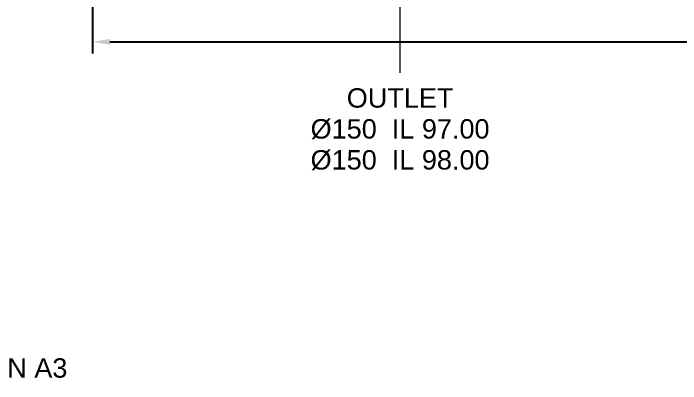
# Model space of a CAD drawing. Header units: millimetres. Extents: x -1589 to 4494, y -1079 to 3281.
# Drawn here: x -145 to 1074, y -807 to -131 of the extents above; entities that cross this region are included whole.
import ezdxf
from ezdxf.enums import TextEntityAlignment as Align

# ---------------------------------------------------------------- set-up
doc = ezdxf.new("R2010")
doc.units = ezdxf.units.MM
for name, color, linetype in [('ANNOTATIONS', 7, 'Continuous'), ('DIMENSIONS', 7, 'Continuous'), ('TITLE', 7, 'Continuous')]:
    doc.layers.add(name, color=color, linetype=linetype)
doc.styles.add('ARIAL', font='arial.ttf')
doc.dimstyles.get("Standard").update_dxf_attribs({"dimtxt": 2.5, "dimasz": 2.5, "dimexe": 1.25, "dimexo": 0.625, "dimtad": 1, "dimcen": 2.5, "dimazin": 3, "dimtfac": 1, "dimtmove": 0, "dimatfit": 3})

msp = doc.modelspace()

# ---------------------------------------------------------------- linework, layer by layer
at = {"layer": 'ANNOTATIONS', "lineweight": 18}
msp.add_line((561.7, -239.9), (561.7, -4.2), dxfattribs=at)

# ---------------------------------------------------------------- texts
at = {"layer": 'ANNOTATIONS', "style": 'ARIAL'}
for s, height, p in [('OUTLET', 35.36, (561.7, -303.4)), ('Ø150  IL 97.00', 35.362, (561.7, -359.8)), ('Ø150  IL 98.00', 35.362, (561.7, -416.3))]:
    msp.add_text(s, height=height, dxfattribs=at).set_placement(p, align=Align.CENTER)
at = {"layer": 'TITLE', "style": 'ARIAL'}
msp.add_text('RIGHT ELEVATION  |  MODEL UNITS: mm (1:1)  |  PLOT 1:20 ON A3', height=35.362, dxfattribs=at).set_placement((-1589.4, -795.9))

# ---------------------------------------------------------------- dimensions: what is measured, and where the dimension line sits
at = {"layer": 'DIMENSIONS'}
msp.add_linear_dim(base=(0, -183.4), p1=(0, -63.5), p2=(3450, -63.5), dimstyle='Standard', override={"dimtxt": 40.414222, "dimasz": 31.75, "dimexe": 21.166667, "dimexo": 0, "dimgap": 17.638889, "dimtad": 1, "dimtih": 0, "dimtoh": 0, "dimdec": 0, "dimtxsty": 'ARIAL', "dimclrd": 7, "dimclre": 7, "dimclrt": 7}, dxfattribs=at).render()

doc.saveas('drawing.dxf')
